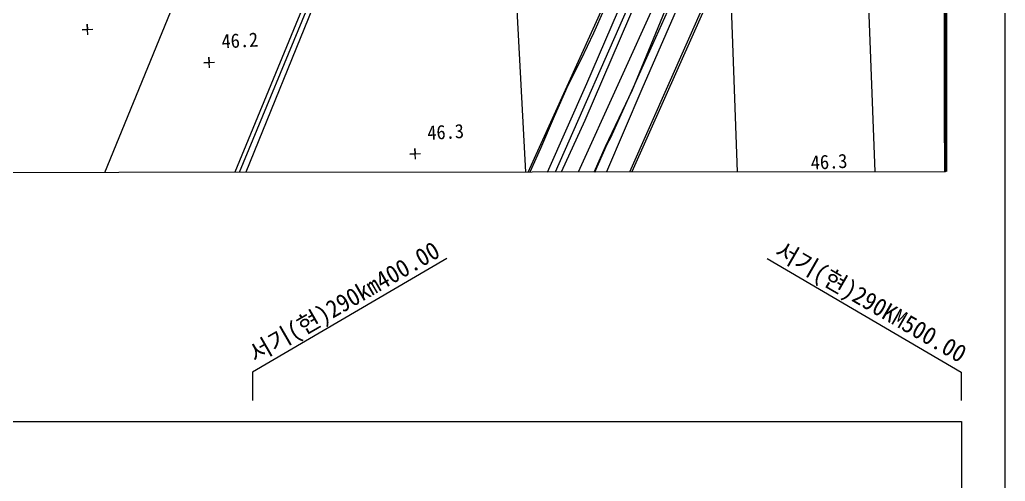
# Model space of a CAD drawing. Header units: millimetres. Extents: x 5094 to 5890, y 1103 to 1810.
# Drawn here: x 5750.8 to 5889.9, y 1353.5 to 1418.6 of the extents above; entities that cross this region are included whole.
import ezdxf
from ezdxf.enums import TextEntityAlignment as Align
from ezdxf.xclip import XClip

# ---------------------------------------------------------------- set-up
doc = ezdxf.new("R2010")
doc.units = ezdxf.units.MM
doc.header["$LTSCALE"] = 10
doc.header["$MEASUREMENT"] = 0
doc.header["$XCLIPFRAME"] = 2
doc.linetypes.add('A-CENTR01', pattern=[2, 1.25, -0.25, 0.25, -0.25])
for name, color, linetype in [('TN-MACL', 6, 'A-CENTR01'), ('TT-TABL-LIN1', 4, 'Continuous'), ('TT-TABL-LIN2', 1, 'Continuous'), ('TZ-BASE', 253, 'Continuous'), ('TZ-LEAL', 1, 'Continuous'), ('TZ-LEAT', 3, 'Continuous')]:
    doc.layers.add(name, color=color, linetype=linetype)
doc.layers.add('TX-PAPR', color=2, linetype='Continuous', plot=False)
doc.styles.add('GUL', font='GulimChe.ttf')
doc.styles.get("Standard").update_dxf_attribs({"font": 'GulimChe.ttf'})

# ---------------------------------------------------------------- blocks, each defined once
blk = doc.blocks.new('JD-DTYDHG5DHG')
at = {"layer": 'TZ-BASE'}
for p, q in [((629.35, 140.62), (647.92, -209.24)), ((699.47, 38.2, 1.89), (586.84, -209.24, 1.89)), ((691.74, -117.25, 46.89), (687.9, -15.25, 46.89)), ((682.05, -15.44, 46.89), (638.34, -113.58, 46.89)), ((652.83, -69.59, 45.99), (677.08, -15.72, 45.99)), ((576.03, -87.75, 46.89), (602.25, -23.59, 46.89)), ((618.05, -30.04, 46.89), (591.93, -93.5, 46.89)), ((591.97, -94.89, 49.21), (618.63, -30.54, 49.21)), ((619.2, -30.39, 46.89), (592.73, -95.67, 46.89)), ((638.62, -112.58, 46.94), (675.24, -29.92, 46.94)), ((669.53, -43.54, 46.89), (672.17, -117.47, 46.89)), ((659.49, -54.05, 46.41), (663.15, -45.17, 46.41)), ((657.16, -46.85, 45.99), (640.39, -84.85, 45.99)), ((649.46, -61.97, 49.51), (655.84, -47, 49.51)), ((663.74, -47.77, 49.51), (657.22, -62.78, 49.51)), ((656.78, -49.49, 46.41), (649.14, -67.19, 46.41)), ((626.02, -107.79, 46.89), (651.93, -50.74, 46.89)), ((651.83, -51.56, 49.51), (650.39, -54.85, 49.51)), ((579.02, -55.1, 46.23), (578.94, -53.61, 46.23)), ((578.94, -53.61, 46.23), (578.98, -54.35, 46.23)), ((655.86, -62.86, 46.41), (659.49, -54.05, 46.41)), ((578.23, -54.39, 46.23), (579.73, -54.31, 46.23)), ((578.98, -54.35, 46.23), (578.23, -54.39, 46.23)), ((650.39, -54.85, 49.51), (648.59, -58.65, 49.51)), ((596.19, -59.75, 46.23), (596.11, -58.25, 46.23)), ((596.11, -58.25, 46.23), (596.15, -59, 46.23)), ((595.4, -59.04, 46.23), (596.9, -58.96, 46.23)), ((596.15, -59, 46.23), (595.4, -59.04, 46.23)), ((648.59, -58.65, 49.51), (646.75, -62.27, 49.51)), ((639.49, -84.35, 49.51), (649.46, -61.97, 49.51)), ((646.75, -62.27, 49.51), (644.81, -66.64, 49.51)), ((657.22, -62.78, 49.51), (651.27, -76.6, 49.51)), ((652.05, -70.85, 46.41), (655.86, -62.86, 46.41)), ((644.81, -66.64, 49.51), (642.91, -71.12, 49.51)), ((649.14, -67.19, 46.41), (640.47, -86.24, 46.41)), ((642.19, -93.48, 45.99), (652.3, -70.52, 45.99)), ((647.9, -80.27, 46.41), (652.05, -70.85, 46.41)), ((652.3, -70.52, 45.99), (652.83, -69.59, 45.99)), ((624.45, -71.94, 46.28), (625.95, -71.86, 46.28)), ((625.2, -71.9, 46.28), (624.45, -71.94, 46.28)), ((625.24, -72.65, 46.28), (625.16, -71.15, 46.28)), ((625.16, -71.15, 46.28), (625.2, -71.9, 46.28)), ((642.91, -71.12, 49.51), (641.04, -75.27, 49.51))]:
    blk.add_line(p, q, dxfattribs=at)
at = {"layer": 'TZ-BASE', "style": 'GUL'}
for s, p in [('46.2', (597.94, -57.02, 49.05)), ('46.3', (626.98, -69.92, 49.05)), ('46.3', (681.09, -74.13, 49.05)), ('46.5', (653.67, -76.62, 47.35))]:
    blk.add_text(s, height=2, rotation=3.0378, dxfattribs=at).set_placement(p)
blk = doc.blocks.new('JD-경부고속하선표_190503')
at = {"layer": 'TT-TABL-LIN1'}
blk.add_lwpolyline([(2, 114), (785.58, 114), (785.58, 39), (2, 39)], close=True, dxfattribs=at)

msp = doc.modelspace()

# ---------------------------------------------------------------- linework, layer by layer
at = {"layer": 'TN-MACL', "const_width": 0.5}
msp.add_lwpolyline([(5881.34, 1547.12), (5881.47, 1397.12)], dxfattribs=at)
at = {"layer": 'TX-PAPR'}
for points in [[(5093.89, 1103.05), (5889.89, 1103.05), (5889.89, 1619.05), (5093.89, 1619.05)], [(5181.34, 1546.53), (5881.34, 1547.12), (5881.47, 1397.12), (5181.47, 1396.53)]]:
    msp.add_lwpolyline(points, close=True, dxfattribs=at)
at = {"layer": 'TZ-LEAL'}
for points in [[(5811.07, 1384.9), (5783.68, 1368.87), (5783.68, 1364.87)], [(5856.3, 1384.9), (5883.68, 1368.87), (5883.68, 1364.87)]]:
    msp.add_lwpolyline(points, dxfattribs=at)

# ---------------------------------------------------------------- block references
at = {"layer": 'TT-TABL-LIN2'}
msp.add_blockref('JD-경부고속하선표_190503', (5098.11, 1247.87), dxfattribs=at)
at = {"layer": 'TZ-BASE'}
ref = msp.add_blockref('JD-DTYDHG5DHG', (5181.4, 1471.53), dxfattribs=at)
XClip(ref).set_block_clipping_path([(-0.0634752176, 74.9999731397), (699.936274083, 75.5924085028), (700.0632245182, -74.4075377758), (0.0634752176, -74.9999731397)])

# ---------------------------------------------------------------- texts
at = {"layer": 'TZ-LEAT'}
for s, rotation, p in [('서기(현)290km400.00', 30, (5797.18, 1377.66)), ('서기(현)290KM500.00', 330, (5870.29, 1377.7))]:
    msp.add_text(s, height=2.5, rotation=rotation, dxfattribs=at).set_placement(p, align=Align.CENTER)

doc.saveas('drawing.dxf')
